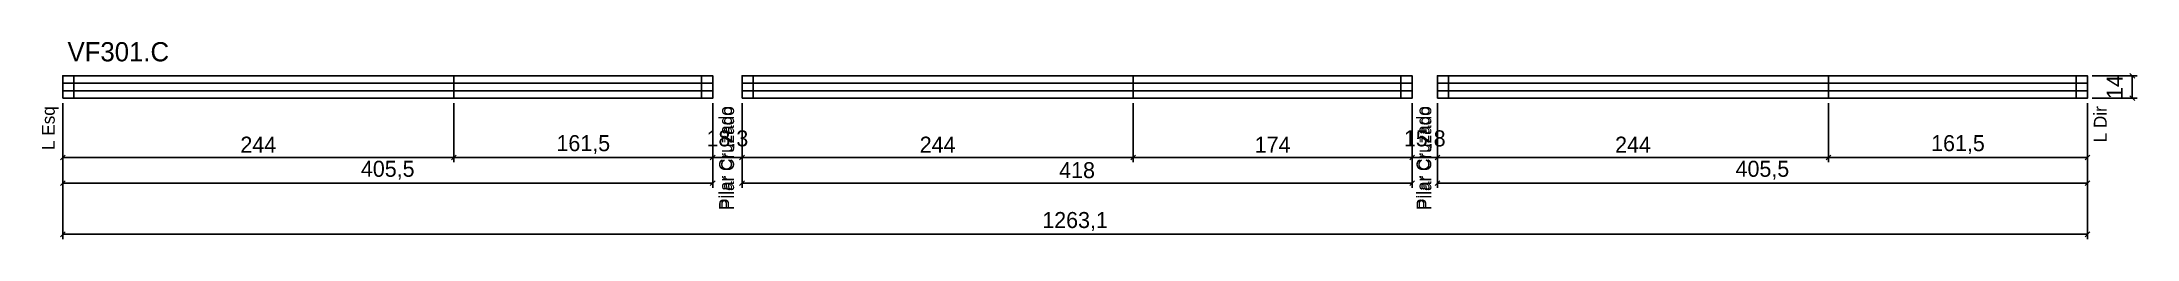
# Model space of a CAD drawing. Extents: x -13 to 1294, y -88 to 35.
import ezdxf
from ezdxf.enums import TextEntityAlignment as Align

# ---------------------------------------------------------------- set-up
doc = ezdxf.new("R2010")
doc.units = 0
for name, color, linetype in [('5', 5, 'Continuous'), ('COTA', 241, 'Continuous'), ('NOMENCLATURA', 7, 'Continuous'), ('Painéis', 200, 'Continuous'), ('SARR_2.2x7', 40, 'Continuous')]:
    doc.layers.add(name, color=color, linetype=linetype)
doc.dimstyles.new('PAINEL', dxfattribs={"dimtxt": 10, "dimasz": 3, "dimexe": 3, "dimexo": 3, "dimgap": 3, "dimtad": 1, "dimblk": 'OBLIQUE', "dimblk1": 'OBLIQUE', "dimcen": 2.5, "dimclrd": 4, "dimclre": 4, "dimclrt": 240, "dimazin": 3, "dimtfac": 1, "dimtmove": 0, "dimatfit": 3})

# ---------------------------------------------------------------- blocks, each defined once
blk = doc.blocks.new('_OBLIQUE')
at = {"color": 0, "linetype": 'BYBLOCK'}
blk.add_line((-0.5, -0.5), (0.5, 0.5), dxfattribs=at)

msp = doc.modelspace()

# ---------------------------------------------------------------- linework, layer by layer
at = {"layer": 'Painéis'}
for p, q in [((244, 0), (244, 14)), ((667.8, 0), (667.8, 14)), ((1101.6, 0), (1101.6, 14)), ((0, 9.333), (244, 9.333)), ((0, 4.667), (244, 4.667)), ((244, 9.333), (405.5, 9.333)), ((244, 4.667), (405.5, 4.667)), ((423.8, 9.333), (667.8, 9.333)), ((423.8, 4.667), (667.8, 4.667)), ((667.8, 9.333), (841.8, 9.333)), ((667.8, 4.667), (841.8, 4.667)), ((857.6, 9.333), (1101.6, 9.333)), ((857.6, 4.667), (1101.6, 4.667)), ((1101.6, 9.333), (1263.1, 9.333)), ((1101.6, 4.667), (1263.1, 4.667))]:
    msp.add_line(p, q, dxfattribs=at)
for points in [[(0, 0), (244, 0), (244, 14), (0, 14)], [(244, 0), (405.5, 0), (405.5, 14), (244, 14)], [(423.8, 0), (667.8, 0), (667.8, 14), (423.8, 14)], [(667.8, 0), (841.8, 0), (841.8, 14), (667.8, 14)], [(857.6, 0), (1101.6, 0), (1101.6, 14), (857.6, 14)], [(1101.6, 0), (1263.1, 0), (1263.1, 14), (1101.6, 14)]]:
    msp.add_lwpolyline(points, close=True, dxfattribs=at)
at = {"layer": 'SARR_2.2x7'}
for p, q in [((7, 0), (7, 14)), ((398.5, 0), (398.5, 14)), ((430.8, 0), (430.8, 14)), ((834.8, 0), (834.8, 14)), ((864.6, 0), (864.6, 14)), ((1256.1, 0), (1256.1, 14))]:
    msp.add_line(p, q, dxfattribs=at)

# ---------------------------------------------------------------- texts
at = {"layer": '5'}
for s, p in [('L Esq', (-5, -5)), ('Pilar Cruzado', (417.5, -5)), ('Pilar Cruzado', (418.8, -5)), ('Pilar Cruzado', (852.6, -5)), ('Pilar Cruzado', (853.8, -5)), ('L Dir', (1275.1, -5))]:
    msp.add_text(s, height=8, rotation=90, dxfattribs=at).set_placement(p, align=Align.RIGHT)
at = {"layer": 'NOMENCLATURA'}
msp.add_text('VF301.C', height=12, dxfattribs=at).set_placement((3, 23))

# ---------------------------------------------------------------- dimensions: what is measured, and where the dimension line sits
at = {"layer": 'COTA'}
msp.add_linear_dim(base=(1291.1, 0), p1=(1263.1, 0), p2=(1263.1, 14), angle=90, dimstyle='PAINEL', dxfattribs=at).render()
for base, p1, p2 in [((0, -37), (0, 0), (244, 0)), ((0, -53), (0, 0), (405.5, 0)), ((0, -85), (0, 0), (1263.1, 0)), ((244, -37), (244, 0), (405.5, 0)), ((405.5, -37), (405.5, 0), (423.8, 0)), ((423.8, -37), (423.8, 0), (667.8, 0)), ((423.8, -53), (423.8, 0), (841.8, 0)), ((667.8, -37), (667.8, 0), (841.8, 0)), ((841.8, -37), (841.8, 0), (857.6, 0)), ((857.6, -37), (857.6, 0), (1101.6, 0)), ((857.6, -53), (857.6, 0), (1263.1, 0)), ((1101.6, -37), (1101.6, 0), (1263.1, 0))]:
    msp.add_linear_dim(base=base, p1=p1, p2=p2, dimstyle='PAINEL', dxfattribs=at).render()

doc.saveas('drawing.dxf')
